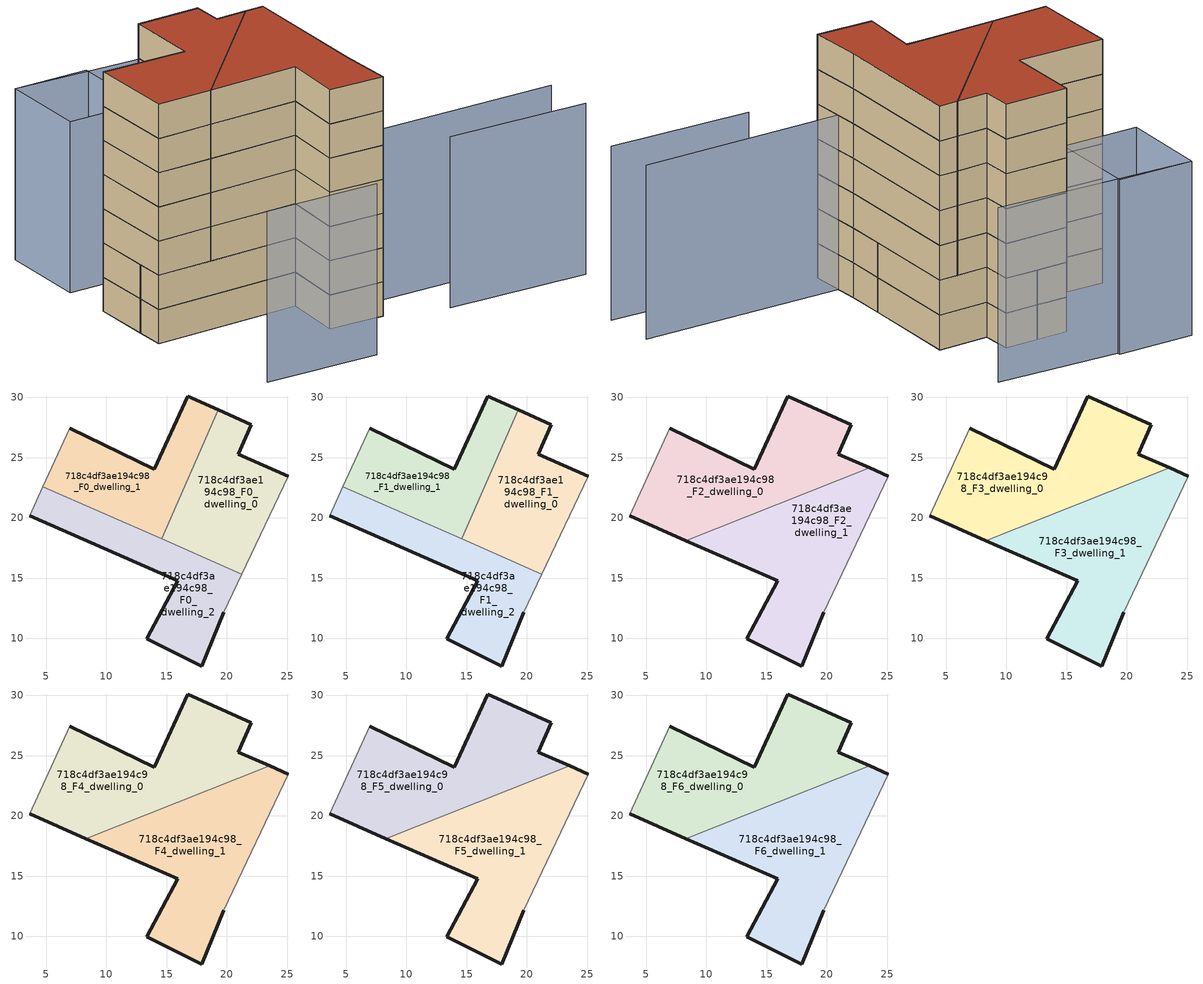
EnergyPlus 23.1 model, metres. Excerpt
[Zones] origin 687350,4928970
718c4df3ae194c98_F0_dwelling_0
 floor ground (EU_floor_Construction): 21.24,15.33 25.09,23.47 20.95,25.27 22.01,27.73 19.3,28.96 14.6,18.25 z0
 wall outside (EU_wall_Construction): 19.3,28.96 22.01,27.73 20.95,25.27 25.09,23.47 z0:3
 wall adiabatic (EU_wall_Construction): 25.09,23.47 21.24,15.33 z0:3
 wall to 718c4df3ae194c98_F0_dwelling_1 (EU_wall_Construction): 14.6,18.25 19.3,28.96 z0:3
 wall to 718c4df3ae194c98_F0_dwelling_2 (EU_wall_Construction): 21.24,15.33 14.6,18.25 z0:3
718c4df3ae194c98_F0_dwelling_1
 floor ground (EU_floor_Construction): 14.6,18.25 19.3,28.96 16.75,30.11 13.99,24.04 6.95,27.45 4.74,22.58 z0
 wall outside (EU_wall_Construction): 6.95,27.45 13.99,24.04 16.75,30.11 19.3,28.96 z0:3
 wall adiabatic (EU_wall_Construction): 4.74,22.58 6.95,27.45 z0:3
 wall to 718c4df3ae194c98_F0_dwelling_2 (EU_wall_Construction): 14.6,18.25 4.74,22.58 z0:3
718c4df3ae194c98_F0_dwelling_2
 floor ground (EU_floor_Construction): 17.9,7.7 19.75,12.18 21.24,15.33 4.74,22.58 3.65,20.16 15.91,14.77 13.36,9.98 z0
 wall outside (EU_wall_Construction): 19.75,12.18 17.9,7.7 13.36,9.98 15.91,14.77 3.65,20.16 z0:3
 wall adiabatic (EU_wall_Construction): 3.65,20.16 4.74,22.58 / 21.24,15.33 19.75,12.18 z0:3
718c4df3ae194c98_F1_dwelling_0
 floor to 718c4df3ae194c98_F0_dwelling_0 (EU_floor_Construction): 21.24,15.33 25.09,23.47 20.95,25.27 22.01,27.73 19.3,28.96 14.6,18.25 z3
 wall outside (EU_wall_Construction): 19.3,28.96 22.01,27.73 20.95,25.27 25.09,23.47 z3:6
 wall adiabatic (EU_wall_Construction): 25.09,23.47 21.24,15.33 z3:6
 wall to 718c4df3ae194c98_F1_dwelling_1 (EU_wall_Construction): 14.6,18.25 19.3,28.96 z3:6
 wall to 718c4df3ae194c98_F1_dwelling_2 (EU_wall_Construction): 21.24,15.33 14.6,18.25 z3:6
718c4df3ae194c98_F1_dwelling_1
 floor to 718c4df3ae194c98_F0_dwelling_1 (EU_floor_Construction): 14.6,18.25 19.3,28.96 16.75,30.11 13.99,24.04 6.95,27.45 4.74,22.58 z3
 wall outside (EU_wall_Construction): 6.95,27.45 13.99,24.04 16.75,30.11 19.3,28.96 z3:6
 wall adiabatic (EU_wall_Construction): 4.74,22.58 6.95,27.45 z3:6
 wall to 718c4df3ae194c98_F1_dwelling_2 (EU_wall_Construction): 14.6,18.25 4.74,22.58 z3:6
 roof outside (EU_roof_Construction): 15.85,21.1 19.3,28.96 16.75,30.11 13.99,24.04 6.95,27.45 4.74,22.58 11.77,19.49 z6; 14.6,18.25 15.85,21.1 11.77,19.49 z6
718c4df3ae194c98_F1_dwelling_2
 floor to 718c4df3ae194c98_F0_dwelling_2 (EU_floor_Construction): 17.9,7.7 19.75,12.18 21.24,15.33 4.74,22.58 3.65,20.16 15.91,14.77 13.36,9.98 z3
 wall outside (EU_wall_Construction): 19.75,12.18 17.9,7.7 13.36,9.98 15.91,14.77 3.65,20.16 z3:6
 wall adiabatic (EU_wall_Construction): 3.65,20.16 4.74,22.58 / 21.24,15.33 19.75,12.18 z3:6
718c4df3ae194c98_F2_dwelling_0
 floor outside (EU_floor_Construction): 15.85,21.1 19.3,28.96 16.75,30.11 13.99,24.04 6.95,27.45 4.74,22.58 11.77,19.49 z6
 floor to 718c4df3ae194c98_F1_dwelling_0 (EU_floor_Construction): 23.54,24.14 20.95,25.27 22.01,27.73 19.3,28.96 15.85,21.1 z6
 floor to 718c4df3ae194c98_F1_dwelling_2 (EU_floor_Construction): 11.77,19.49 4.74,22.58 3.65,20.16 8.31,18.12 z6
 wall outside (EU_wall_Construction): 8.31,18.12 3.65,20.16 / 6.95,27.45 13.99,24.04 16.75,30.11 22.01,27.73 20.95,25.27 23.54,24.14 z6:9
 wall adiabatic (EU_wall_Construction): 3.65,20.16 6.95,27.45 z6:9
 wall to 718c4df3ae194c98_F2_dwelling_1 (EU_wall_Construction): 23.54,24.14 8.31,18.12 z6:9
718c4df3ae194c98_F2_dwelling_1
 floor outside (EU_floor_Construction): 14.6,18.25 15.85,21.1 11.77,19.49 z6
 floor to 718c4df3ae194c98_F1_dwelling_0 (EU_floor_Construction): 21.24,15.33 25.09,23.47 23.54,24.14 15.85,21.1 14.6,18.25 z6
 floor to 718c4df3ae194c98_F1_dwelling_2 (EU_floor_Construction): 17.9,7.7 19.75,12.18 21.24,15.33 14.6,18.25 15.91,14.77 13.36,9.98 z6; 15.91,14.77 14.6,18.25 11.77,19.49 8.31,18.12 z6
 wall outside (EU_wall_Construction): 23.54,24.14 25.09,23.47 / 19.75,12.18 17.9,7.7 13.36,9.98 15.91,14.77 8.31,18.12 z6:9
 wall adiabatic (EU_wall_Construction): 25.09,23.47 19.75,12.18 z6:9
718c4df3ae194c98_F3_dwelling_0
 floor to 718c4df3ae194c98_F2_dwelling_0 (EU_floor_Construction): 23.54,24.14 20.95,25.27 22.01,27.73 16.75,30.11 13.99,24.04 6.95,27.45 3.65,20.16 8.31,18.12 z9
 wall outside (EU_wall_Construction): 8.31,18.12 3.65,20.16 / 6.95,27.45 13.99,24.04 16.75,30.11 22.01,27.73 20.95,25.27 23.54,24.14 z9:12
 wall adiabatic (EU_wall_Construction): 3.65,20.16 6.95,27.45 z9:12
 wall to 718c4df3ae194c98_F3_dwelling_1 (EU_wall_Construction): 23.54,24.14 8.31,18.12 z9:12
718c4df3ae194c98_F3_dwelling_1
 floor to 718c4df3ae194c98_F2_dwelling_1 (EU_floor_Construction): 19.75,12.18 25.09,23.47 23.54,24.14 8.31,18.12 15.91,14.77 13.36,9.98 17.9,7.7 z9
 wall outside (EU_wall_Construction): 23.54,24.14 25.09,23.47 / 19.75,12.18 17.9,7.7 13.36,9.98 15.91,14.77 8.31,18.12 z9:12
 wall adiabatic (EU_wall_Construction): 25.09,23.47 19.75,12.18 z9:12
718c4df3ae194c98_F4_dwelling_0
 floor to 718c4df3ae194c98_F3_dwelling_0 (EU_floor_Construction): 23.54,24.14 20.95,25.27 22.01,27.73 16.75,30.11 13.99,24.04 6.95,27.45 3.65,20.16 8.31,18.12 z12
 wall outside (EU_wall_Construction): 8.31,18.12 3.65,20.16 / 6.95,27.45 13.99,24.04 16.75,30.11 22.01,27.73 20.95,25.27 23.54,24.14 z12:15
 wall adiabatic (EU_wall_Construction): 3.65,20.16 6.95,27.45 z12:15
 wall to 718c4df3ae194c98_F4_dwelling_1 (EU_wall_Construction): 23.54,24.14 8.31,18.12 z12:15
718c4df3ae194c98_F4_dwelling_1
 floor to 718c4df3ae194c98_F3_dwelling_1 (EU_floor_Construction): 19.75,12.18 25.09,23.47 23.54,24.14 8.31,18.12 15.91,14.77 13.36,9.98 17.9,7.7 z12
 wall outside (EU_wall_Construction): 23.54,24.14 25.09,23.47 / 19.75,12.18 17.9,7.7 13.36,9.98 15.91,14.77 8.31,18.12 z12:15
 wall adiabatic (EU_wall_Construction): 25.09,23.47 19.75,12.18 z12:15
718c4df3ae194c98_F5_dwelling_0
 floor to 718c4df3ae194c98_F4_dwelling_0 (EU_floor_Construction): 23.54,24.14 20.95,25.27 22.01,27.73 16.75,30.11 13.99,24.04 6.95,27.45 3.65,20.16 8.31,18.12 z15
 wall outside (EU_wall_Construction): 8.31,18.12 3.65,20.16 / 6.95,27.45 13.99,24.04 16.75,30.11 22.01,27.73 20.95,25.27 23.54,24.14 z15:18
 wall adiabatic (EU_wall_Construction): 3.65,20.16 6.95,27.45 z15:18
 wall to 718c4df3ae194c98_F5_dwelling_1 (EU_wall_Construction): 23.54,24.14 8.31,18.12 z15:18
718c4df3ae194c98_F5_dwelling_1
 floor to 718c4df3ae194c98_F4_dwelling_1 (EU_floor_Construction): 19.75,12.18 25.09,23.47 23.54,24.14 8.31,18.12 15.91,14.77 13.36,9.98 17.9,7.7 z15
 wall outside (EU_wall_Construction): 23.54,24.14 25.09,23.47 / 19.75,12.18 17.9,7.7 13.36,9.98 15.91,14.77 8.31,18.12 z15:18
 wall adiabatic (EU_wall_Construction): 25.09,23.47 19.75,12.18 z15:18
718c4df3ae194c98_F6_dwelling_0
 floor to 718c4df3ae194c98_F5_dwelling_0 (EU_floor_Construction): 23.54,24.14 20.95,25.27 22.01,27.73 16.75,30.11 13.99,24.04 6.95,27.45 3.65,20.16 8.31,18.12 z18
 wall outside (EU_wall_Construction): 8.31,18.12 3.65,20.16 / 6.95,27.45 13.99,24.04 16.75,30.11 22.01,27.73 20.95,25.27 23.54,24.14 z18:21
 wall adiabatic (EU_wall_Construction): 3.65,20.16 6.95,27.45 z18:21
 wall to 718c4df3ae194c98_F6_dwelling_1 (EU_wall_Construction): 23.54,24.14 8.31,18.12 z18:21
 roof outside (EU_roof_Construction): 22.01,27.73 20.95,25.27 23.54,24.14 8.31,18.12 3.65,20.16 6.95,27.45 13.99,24.04 16.75,30.11 z21
718c4df3ae194c98_F6_dwelling_1
 floor to 718c4df3ae194c98_F5_dwelling_1 (EU_floor_Construction): 19.75,12.18 25.09,23.47 23.54,24.14 8.31,18.12 15.91,14.77 13.36,9.98 17.9,7.7 z18
 wall outside (EU_wall_Construction): 23.54,24.14 25.09,23.47 / 19.75,12.18 17.9,7.7 13.36,9.98 15.91,14.77 8.31,18.12 z18:21
 wall adiabatic (EU_wall_Construction): 25.09,23.47 19.75,12.18 z18:21
 roof outside (EU_roof_Construction): 25.09,23.47 19.75,12.18 17.9,7.7 13.36,9.98 15.91,14.77 8.31,18.12 23.54,24.14 z21
shading: 22.16,3.95 33.63,-1.79 / 1.6,8.66 10.95,4.04 / 35.36,2.53 18.88,10.33 / 28.1,30.73 12.15,38.91 / 12.15,38.91 18.35,36 / 18.35,36 14.94,28.74 / 14.94,28.74 8.74,31.65 / 8.74,31.65 12.15,38.91 z0:15
[Building]
EU S2 Campaign: North Axis=0; Terrain=City; Solar Distribution=FullExterior
[Site:Location]
Bologna: Latitude=44.5; Longitude=11.25; Time Zone=1; Elevation=37
[SizingPeriod:WeatherFileDays]
AnnualSizingPeriod: Begin Month=1; Begin Day of Month=1; End Month=12; End Day of Month=31; Day of Week for Start Day=Monday; Use Weather File Daylight Saving Period=No; Use Weather File Rain and Snow Indicators=No
[MATERIAL]
EU_InternalMass_Material: Roughness=MediumRough; Thickness=0.1; Conductivity=1; Density=1800; Specific Heat=900; Thermal Absorptance=0.9; Solar Absorptance=0.7; Visible Absorptance=0.7
[MATERIAL:NOMASS] Roughness=MediumRough; Thermal Absorptance=0.9; Solar Absorptance=0.7; Visible Absorptance=0.7
Name | Thermal Resistance
EU_wall_NoMass | 0.905828
EU_roof_NoMass | 0.37593
EU_floor_NoMass | 0.67114
[CONSTRUCTION]
EU_wall_Construction: EU_wall_NoMass
EU_roof_Construction: EU_roof_NoMass
EU_floor_Construction: EU_floor_NoMass
EU_InternalMass_Construction: EU_InternalMass_Material
[ZONE] Type=1; Multiplier=1; Ceiling Height=autocalculate; Floor Area=autocalculate; Part of Total Floor Area=Yes
Name | Volume
718c4df3ae194c98_F0_dwelling_0; 718c4df3ae194c98_F1_dwelling_0 | 223.19
718c4df3ae194c98_F2_dwelling_0 | 334.739
718c4df3ae194c98_F3_dwelling_0; 718c4df3ae194c98_F4_dwelling_0; 718c4df3ae194c98_F5_dwelling_0; 718c4df3ae194c98_F6_dwelling_0 | 334.742
718c4df3ae194c98_F0_dwelling_1; 718c4df3ae194c98_F1_dwelling_1 | 223.148
718c4df3ae194c98_F2_dwelling_1 | 334.751
718c4df3ae194c98_F3_dwelling_1; 718c4df3ae194c98_F4_dwelling_1; 718c4df3ae194c98_F5_dwelling_1; 718c4df3ae194c98_F6_dwelling_1 | 334.757
718c4df3ae194c98_F0_dwelling_2; 718c4df3ae194c98_F1_dwelling_2 | 223.172
[INTERNALMASS] Construction=EU_InternalMass_Construction
Name | Zone or ZoneList | Surface Area
718c4df3ae194c98_F0_dwelling_0_EU_InternalMass | 718c4df3ae194c98_F0_dwelling_0 | 74.3991
718c4df3ae194c98_F0_dwelling_1_EU_InternalMass | 718c4df3ae194c98_F0_dwelling_1 | 74.3844
718c4df3ae194c98_F0_dwelling_2_EU_InternalMass | 718c4df3ae194c98_F0_dwelling_2 | 74.3907
718c4df3ae194c98_F1_dwelling_0_EU_InternalMass | 718c4df3ae194c98_F1_dwelling_0 | 74.3991
718c4df3ae194c98_F1_dwelling_1_EU_InternalMass | 718c4df3ae194c98_F1_dwelling_1 | 74.3844
718c4df3ae194c98_F1_dwelling_2_EU_InternalMass | 718c4df3ae194c98_F1_dwelling_2 | 74.3907
718c4df3ae194c98_F2_dwelling_0_EU_InternalMass | 718c4df3ae194c98_F2_dwelling_0 | 111.58
718c4df3ae194c98_F2_dwelling_1_EU_InternalMass | 718c4df3ae194c98_F2_dwelling_1 | 111.585
718c4df3ae194c98_F3_dwelling_0_EU_InternalMass | 718c4df3ae194c98_F3_dwelling_0 | 111.58
718c4df3ae194c98_F3_dwelling_1_EU_InternalMass | 718c4df3ae194c98_F3_dwelling_1 | 111.585
718c4df3ae194c98_F4_dwelling_0_EU_InternalMass | 718c4df3ae194c98_F4_dwelling_0 | 111.58
718c4df3ae194c98_F4_dwelling_1_EU_InternalMass | 718c4df3ae194c98_F4_dwelling_1 | 111.585
718c4df3ae194c98_F5_dwelling_0_EU_InternalMass | 718c4df3ae194c98_F5_dwelling_0 | 111.58
718c4df3ae194c98_F5_dwelling_1_EU_InternalMass | 718c4df3ae194c98_F5_dwelling_1 | 111.585
718c4df3ae194c98_F6_dwelling_0_EU_InternalMass | 718c4df3ae194c98_F6_dwelling_0 | 111.58
718c4df3ae194c98_F6_dwelling_1_EU_InternalMass | 718c4df3ae194c98_F6_dwelling_1 | 111.585
[OTHEREQUIPMENT] Fuel Type=Electricity; Design Level Calculation Method=Watts/Area; Power per Zone Floor Area=1; Fraction Latent=0; Fraction Radiant=0; Fraction Lost=0; Carbon Dioxide Generation Rate=0; EndUse Subcategory=EU_Step8_InternalGains
Name | Zone or ZoneList or Space or SpaceList | Schedule
EU_Step8_InternalGain_718c4df3ae194c98_F0_dwelling_0_f000 | 718c4df3ae194c98_F0_dwelling_0 | EU_Step8_GainSchedule_718c4df3ae194c98_F0_dwelling_0_f000
EU_Step8_InternalGain_718c4df3ae194c98_F0_dwelling_1_f000 | 718c4df3ae194c98_F0_dwelling_1 | EU_Step8_GainSchedule_718c4df3ae194c98_F0_dwelling_1_f000
EU_Step8_InternalGain_718c4df3ae194c98_F0_dwelling_2_f000 | 718c4df3ae194c98_F0_dwelling_2 | EU_Step8_GainSchedule_718c4df3ae194c98_F0_dwelling_2_f000
EU_Step8_InternalGain_718c4df3ae194c98_F1_dwelling_0_f000 | 718c4df3ae194c98_F1_dwelling_0 | EU_Step8_GainSchedule_718c4df3ae194c98_F1_dwelling_0_f000
EU_Step8_InternalGain_718c4df3ae194c98_F1_dwelling_1_f000 | 718c4df3ae194c98_F1_dwelling_1 | EU_Step8_GainSchedule_718c4df3ae194c98_F1_dwelling_1_f000
EU_Step8_InternalGain_718c4df3ae194c98_F1_dwelling_2_f000 | 718c4df3ae194c98_F1_dwelling_2 | EU_Step8_GainSchedule_718c4df3ae194c98_F1_dwelling_2_f000
EU_Step8_InternalGain_718c4df3ae194c98_F2_dwelling_0_f000 | 718c4df3ae194c98_F2_dwelling_0 | EU_Step8_GainSchedule_718c4df3ae194c98_F2_dwelling_0_f000
EU_Step8_InternalGain_718c4df3ae194c98_F2_dwelling_1_f000 | 718c4df3ae194c98_F2_dwelling_1 | EU_Step8_GainSchedule_718c4df3ae194c98_F2_dwelling_1_f000
EU_Step8_InternalGain_718c4df3ae194c98_F3_dwelling_0_f000 | 718c4df3ae194c98_F3_dwelling_0 | EU_Step8_GainSchedule_718c4df3ae194c98_F3_dwelling_0_f000
EU_Step8_InternalGain_718c4df3ae194c98_F3_dwelling_1_f000 | 718c4df3ae194c98_F3_dwelling_1 | EU_Step8_GainSchedule_718c4df3ae194c98_F3_dwelling_1_f000
EU_Step8_InternalGain_718c4df3ae194c98_F4_dwelling_0_f000 | 718c4df3ae194c98_F4_dwelling_0 | EU_Step8_GainSchedule_718c4df3ae194c98_F4_dwelling_0_f000
EU_Step8_InternalGain_718c4df3ae194c98_F4_dwelling_1_f000 | 718c4df3ae194c98_F4_dwelling_1 | EU_Step8_GainSchedule_718c4df3ae194c98_F4_dwelling_1_f000
EU_Step8_InternalGain_718c4df3ae194c98_F5_dwelling_0_f000 | 718c4df3ae194c98_F5_dwelling_0 | EU_Step8_GainSchedule_718c4df3ae194c98_F5_dwelling_0_f000
EU_Step8_InternalGain_718c4df3ae194c98_F5_dwelling_1_f000 | 718c4df3ae194c98_F5_dwelling_1 | EU_Step8_GainSchedule_718c4df3ae194c98_F5_dwelling_1_f000
EU_Step8_InternalGain_718c4df3ae194c98_F6_dwelling_0_f000 | 718c4df3ae194c98_F6_dwelling_0 | EU_Step8_GainSchedule_718c4df3ae194c98_F6_dwelling_0_f000
EU_Step8_InternalGain_718c4df3ae194c98_F6_dwelling_1_f000 | 718c4df3ae194c98_F6_dwelling_1 | EU_Step8_GainSchedule_718c4df3ae194c98_F6_dwelling_1_f000
[ZONEVENTILATION:DESIGNFLOWRATE] Schedule=EU_AlwaysOn; Design Flow Rate Calculation Method=AirChanges/Hour; Air Changes per Hour=0.73129; Ventilation Type=Natural; Fan Pressure Rise=0; Fan Total Efficiency=1; Constant Term Coefficient=1; Temperature Term Coefficient=0; Velocity Term Coefficient=0; Velocity Squared Term Coefficient=0; Minimum Indoor Temperature=-100; Maximum Indoor Temperature=100; Delta Temperature=-100; Minimum Outdoor Temperature=-100; Maximum Outdoor Temperature=100; Maximum Wind Speed=40
Name | Zone or ZoneList or Space or SpaceList
EU_ConstantAir_718c4df3ae194c98_F0_dwelling_0 | 718c4df3ae194c98_F0_dwelling_0
EU_ConstantAir_718c4df3ae194c98_F0_dwelling_1 | 718c4df3ae194c98_F0_dwelling_1
EU_ConstantAir_718c4df3ae194c98_F0_dwelling_2 | 718c4df3ae194c98_F0_dwelling_2
EU_ConstantAir_718c4df3ae194c98_F1_dwelling_0 | 718c4df3ae194c98_F1_dwelling_0
EU_ConstantAir_718c4df3ae194c98_F1_dwelling_1 | 718c4df3ae194c98_F1_dwelling_1
EU_ConstantAir_718c4df3ae194c98_F1_dwelling_2 | 718c4df3ae194c98_F1_dwelling_2
EU_ConstantAir_718c4df3ae194c98_F2_dwelling_0 | 718c4df3ae194c98_F2_dwelling_0
EU_ConstantAir_718c4df3ae194c98_F2_dwelling_1 | 718c4df3ae194c98_F2_dwelling_1
EU_ConstantAir_718c4df3ae194c98_F3_dwelling_0 | 718c4df3ae194c98_F3_dwelling_0
EU_ConstantAir_718c4df3ae194c98_F3_dwelling_1 | 718c4df3ae194c98_F3_dwelling_1
EU_ConstantAir_718c4df3ae194c98_F4_dwelling_0 | 718c4df3ae194c98_F4_dwelling_0
EU_ConstantAir_718c4df3ae194c98_F4_dwelling_1 | 718c4df3ae194c98_F4_dwelling_1
EU_ConstantAir_718c4df3ae194c98_F5_dwelling_0 | 718c4df3ae194c98_F5_dwelling_0
EU_ConstantAir_718c4df3ae194c98_F5_dwelling_1 | 718c4df3ae194c98_F5_dwelling_1
EU_ConstantAir_718c4df3ae194c98_F6_dwelling_0 | 718c4df3ae194c98_F6_dwelling_0
EU_ConstantAir_718c4df3ae194c98_F6_dwelling_1 | 718c4df3ae194c98_F6_dwelling_1
[HVACTEMPLATE:THERMOSTAT] Constant Heating Setpoint=20; Constant Cooling Setpoint=50
EU_HeatOnly_718c4df3ae194c98_F0_dwelling_0; EU_HeatOnly_718c4df3ae194c98_F0_dwelling_1; EU_HeatOnly_718c4df3ae194c98_F0_dwelling_2; EU_HeatOnly_718c4df3ae194c98_F1_dwelling_0; EU_HeatOnly_718c4df3ae194c98_F1_dwelling_1; EU_HeatOnly_718c4df3ae194c98_F1_dwelling_2; EU_HeatOnly_718c4df3ae194c98_F2_dwelling_0; EU_HeatOnly_718c4df3ae194c98_F2_dwelling_1; EU_HeatOnly_718c4df3ae194c98_F3_dwelling_0; EU_HeatOnly_718c4df3ae194c98_F3_dwelling_1; EU_HeatOnly_718c4df3ae194c98_F4_dwelling_0; EU_HeatOnly_718c4df3ae194c98_F4_dwelling_1; EU_HeatOnly_718c4df3ae194c98_F5_dwelling_0; EU_HeatOnly_718c4df3ae194c98_F5_dwelling_1; EU_HeatOnly_718c4df3ae194c98_F6_dwelling_0; EU_HeatOnly_718c4df3ae194c98_F6_dwelling_1
[HVACTEMPLATE:ZONE:IDEALLOADSAIRSYSTEM] System Availability Schedule=EU_AlwaysOn; Maximum Heating Supply Air Temperature=50; Minimum Cooling Supply Air Temperature=13; Maximum Heating Supply Air Humidity Ratio=0.0156; Minimum Cooling Supply Air Humidity Ratio=0.0077; Heating Limit=NoLimit; Cooling Limit=NoLimit; Heating Availability Schedule=EU_AlwaysOn; Cooling Availability Schedule=EU_CoolingOff; Dehumidification Control Type=ConstantSensibleHeatRatio; Cooling Sensible Heat Ratio=0.7; Dehumidification Setpoint=60; Humidification Control Type=None; Humidification Setpoint=30; Outdoor Air Method=None; Outdoor Air Flow Rate per Person=0.00944; Outdoor Air Flow Rate per Zone Floor Area=0; Outdoor Air Flow Rate per Zone=0; Demand Controlled Ventilation Type=None; Outdoor Air Economizer Type=NoEconomizer; Heat Recovery Type=None; Sensible Heat Recovery Effectiveness=0.7; Latent Heat Recovery Effectiveness=0.65
Name | Template Thermostat
718c4df3ae194c98_F0_dwelling_0 | EU_HeatOnly_718c4df3ae194c98_F0_dwelling_0
718c4df3ae194c98_F0_dwelling_1 | EU_HeatOnly_718c4df3ae194c98_F0_dwelling_1
718c4df3ae194c98_F0_dwelling_2 | EU_HeatOnly_718c4df3ae194c98_F0_dwelling_2
718c4df3ae194c98_F1_dwelling_0 | EU_HeatOnly_718c4df3ae194c98_F1_dwelling_0
718c4df3ae194c98_F1_dwelling_1 | EU_HeatOnly_718c4df3ae194c98_F1_dwelling_1
718c4df3ae194c98_F1_dwelling_2 | EU_HeatOnly_718c4df3ae194c98_F1_dwelling_2
718c4df3ae194c98_F2_dwelling_0 | EU_HeatOnly_718c4df3ae194c98_F2_dwelling_0
718c4df3ae194c98_F2_dwelling_1 | EU_HeatOnly_718c4df3ae194c98_F2_dwelling_1
718c4df3ae194c98_F3_dwelling_0 | EU_HeatOnly_718c4df3ae194c98_F3_dwelling_0
718c4df3ae194c98_F3_dwelling_1 | EU_HeatOnly_718c4df3ae194c98_F3_dwelling_1
718c4df3ae194c98_F4_dwelling_0 | EU_HeatOnly_718c4df3ae194c98_F4_dwelling_0
718c4df3ae194c98_F4_dwelling_1 | EU_HeatOnly_718c4df3ae194c98_F4_dwelling_1
718c4df3ae194c98_F5_dwelling_0 | EU_HeatOnly_718c4df3ae194c98_F5_dwelling_0
718c4df3ae194c98_F5_dwelling_1 | EU_HeatOnly_718c4df3ae194c98_F5_dwelling_1
718c4df3ae194c98_F6_dwelling_0 | EU_HeatOnly_718c4df3ae194c98_F6_dwelling_0
718c4df3ae194c98_F6_dwelling_1 | EU_HeatOnly_718c4df3ae194c98_F6_dwelling_1
[SIZING:ZONE] Zone Cooling Design Supply Air Temperature Input Method=SupplyAirTemperature; Zone Cooling Design Supply Air Temperature=13; Zone Heating Design Supply Air Temperature Input Method=SupplyAirTemperature; Zone Heating Design Supply Air Temperature=50; Zone Cooling Design Supply Air Humidity Ratio=0.008; Zone Heating Design Supply Air Humidity Ratio=0.008; Cooling Design Air Flow Method=DesignDay; Cooling Design Air Flow Rate=0; Cooling Minimum Air Flow per Zone Floor Area=0.000762; Cooling Minimum Air Flow=0; Cooling Minimum Air Flow Fraction=0.2; Heating Design Air Flow Method=DesignDay; Heating Design Air Flow Rate=0; Heating Maximum Air Flow per Zone Floor Area=0.002032; Heating Maximum Air Flow=0.141576; Heating Maximum Air Flow Fraction=0.3; Account for Dedicated Outdoor Air System=No; Dedicated Outdoor Air System Control Strategy=NeutralSupplyAir; Dedicated Outdoor Air Low Setpoint Temperature for Design=autosize; Dedicated Outdoor Air High Setpoint Temperature for Design=autosize; Zone Load Sizing Method=Sensible Load Only No Latent Load; Zone Latent Cooling Design Supply Air Humidity Ratio Input Method=HumidityRatioDifference; Zone Cooling Design Supply Air Humidity Ratio Difference=0.005; Zone Latent Heating Design Supply Air Humidity Ratio Input Method=HumidityRatioDifference; Zone Humidification Design Supply Air Humidity Ratio Difference=0.005
718c4df3ae194c98_F0_dwelling_0; 718c4df3ae194c98_F0_dwelling_1; 718c4df3ae194c98_F0_dwelling_2; 718c4df3ae194c98_F1_dwelling_0; 718c4df3ae194c98_F1_dwelling_1; 718c4df3ae194c98_F1_dwelling_2; 718c4df3ae194c98_F2_dwelling_0; 718c4df3ae194c98_F2_dwelling_1; 718c4df3ae194c98_F3_dwelling_0; 718c4df3ae194c98_F3_dwelling_1; 718c4df3ae194c98_F4_dwelling_0; 718c4df3ae194c98_F4_dwelling_1; 718c4df3ae194c98_F5_dwelling_0; 718c4df3ae194c98_F5_dwelling_1; 718c4df3ae194c98_F6_dwelling_0; 718c4df3ae194c98_F6_dwelling_1
[SCHEDULE:CONSTANT]
Name | Hourly Value
EU_AlwaysOn | 1
EU_CoolingOff | 0
[SCHEDULE:FILE] Column Number=1; Rows to Skip at Top=0; Number of Hours of Data=8760; Column Separator=Comma; Interpolate to Timestep=No; Minutes per Item=60; Adjust Schedule for Daylight Savings=Yes
Name | File
EU_Step8_GainSchedule_718c4df3ae194c98_F0_dwelling_0_f000 | ../../schedules/718c4df3ae194c98/718c4df3ae194c98_F0_dwelling_0_f000_gain.csv
EU_Step8_GainSchedule_718c4df3ae194c98_F0_dwelling_1_f000 | ../../schedules/718c4df3ae194c98/718c4df3ae194c98_F0_dwelling_1_f000_gain.csv
EU_Step8_GainSchedule_718c4df3ae194c98_F0_dwelling_2_f000 | ../../schedules/718c4df3ae194c98/718c4df3ae194c98_F0_dwelling_2_f000_gain.csv
EU_Step8_GainSchedule_718c4df3ae194c98_F1_dwelling_0_f000 | ../../schedules/718c4df3ae194c98/718c4df3ae194c98_F1_dwelling_0_f000_gain.csv
EU_Step8_GainSchedule_718c4df3ae194c98_F1_dwelling_1_f000 | ../../schedules/718c4df3ae194c98/718c4df3ae194c98_F1_dwelling_1_f000_gain.csv
EU_Step8_GainSchedule_718c4df3ae194c98_F1_dwelling_2_f000 | ../../schedules/718c4df3ae194c98/718c4df3ae194c98_F1_dwelling_2_f000_gain.csv
EU_Step8_GainSchedule_718c4df3ae194c98_F2_dwelling_0_f000 | ../../schedules/718c4df3ae194c98/718c4df3ae194c98_F2_dwelling_0_f000_gain.csv
EU_Step8_GainSchedule_718c4df3ae194c98_F2_dwelling_1_f000 | ../../schedules/718c4df3ae194c98/718c4df3ae194c98_F2_dwelling_1_f000_gain.csv
EU_Step8_GainSchedule_718c4df3ae194c98_F3_dwelling_0_f000 | ../../schedules/718c4df3ae194c98/718c4df3ae194c98_F3_dwelling_0_f000_gain.csv
EU_Step8_GainSchedule_718c4df3ae194c98_F3_dwelling_1_f000 | ../../schedules/718c4df3ae194c98/718c4df3ae194c98_F3_dwelling_1_f000_gain.csv
EU_Step8_GainSchedule_718c4df3ae194c98_F4_dwelling_0_f000 | ../../schedules/718c4df3ae194c98/718c4df3ae194c98_F4_dwelling_0_f000_gain.csv
EU_Step8_GainSchedule_718c4df3ae194c98_F4_dwelling_1_f000 | ../../schedules/718c4df3ae194c98/718c4df3ae194c98_F4_dwelling_1_f000_gain.csv
EU_Step8_GainSchedule_718c4df3ae194c98_F5_dwelling_0_f000 | ../../schedules/718c4df3ae194c98/718c4df3ae194c98_F5_dwelling_0_f000_gain.csv
EU_Step8_GainSchedule_718c4df3ae194c98_F5_dwelling_1_f000 | ../../schedules/718c4df3ae194c98/718c4df3ae194c98_F5_dwelling_1_f000_gain.csv
EU_Step8_GainSchedule_718c4df3ae194c98_F6_dwelling_0_f000 | ../../schedules/718c4df3ae194c98/718c4df3ae194c98_F6_dwelling_0_f000_gain.csv
EU_Step8_GainSchedule_718c4df3ae194c98_F6_dwelling_1_f000 | ../../schedules/718c4df3ae194c98/718c4df3ae194c98_F6_dwelling_1_f000_gain.csv
